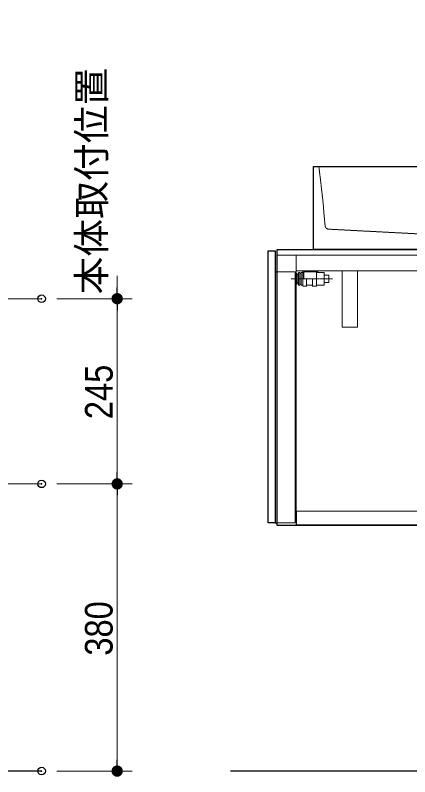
# Model space of a CAD drawing. Units: millimetres, scale not verified. Extents: x -6062 to 6062, y -3045 to 3045.
# Drawn here: x 953 to 1475, y -2078 to -1070 of the extents above; entities that cross this region are included whole.
import ezdxf
from ezdxf.enums import TextEntityAlignment as Align

# ---------------------------------------------------------------- set-up
doc = ezdxf.new("R2010")
doc.units = ezdxf.units.MM
doc.header["$LTSCALE"] = 20
doc.header["$PDMODE"] = 32
doc.header["$PDSIZE"] = 10
for name, pattern in [('USER1', [2.91, 1.76, -0.4, 0.35, -0.4]), ('USER2', [1.11, 0.71, -0.4]), ('USER3', [10.5, 8, -0.5, 0.5, -0.5, 0.5, -0.5])]:
    doc.linetypes.add(name, pattern=pattern)
for name, color, linetype, lineweight in [('0-2_5ボウル・キャビネット', 7, 'Continuous', 15), ('0-3_2寸法-1', 7, 'Continuous', 15), ('0-4_0', 7, 'Continuous', 25), ('0-6_2寸法-2', 7, 'Continuous', 15)]:
    doc.layers.add(name, color=color, linetype=linetype, lineweight=lineweight)
doc.layers.add('0-5_Defpoints', color=7, linetype='Continuous')
doc.styles.add('ＭＳ Ｐゴシック', font='')
doc.styles.get('ＭＳ Ｐゴシック').set_extended_font_data('MS PGothic')

# ---------------------------------------------------------------- blocks, each defined once
blk = doc.blocks.new('_Dot')
at = {"layer": '0-4_0'}
blk.add_line((-10, 0), (-20, 0), dxfattribs=at)
for points in [[(0, 0), (-10, 0), (-9.92, 1.25)], [(0, 0), (-9.92, -1.25), (-10, 0)], [(0, 0), (-9.92, 1.25), (-9.69, 2.49)], [(0, 0), (-9.69, -2.49), (-9.92, -1.25)], [(0, 0), (-9.69, 2.49), (-9.3, 3.68)], [(0, 0), (-9.3, -3.68), (-9.69, -2.49)], [(0, 0), (-9.3, 3.68), (-8.76, 4.82)], [(0, 0), (-8.76, -4.82), (-9.3, -3.68)], [(0, 0), (-8.76, 4.82), (-8.09, 5.88)], [(0, 0), (-8.09, -5.88), (-8.76, -4.82)], [(0, 0), (-8.09, 5.88), (-7.29, 6.85)], [(0, 0), (-7.29, -6.85), (-8.09, -5.88)], [(0, 0), (-7.29, 6.85), (-6.37, 7.71)], [(0, 0), (-6.37, -7.71), (-7.29, -6.85)], [(0, 0), (-6.37, 7.71), (-5.36, 8.44)], [(0, 0), (-5.36, -8.44), (-6.37, -7.71)], [(0, 0), (-5.36, 8.44), (-4.26, 9.05)], [(0, 0), (-4.26, -9.05), (-5.36, -8.44)], [(0, 0), (-4.26, 9.05), (-3.09, 9.51)], [(0, 0), (-3.09, -9.51), (-4.26, -9.05)], [(0, 0), (-3.09, 9.51), (-1.87, 9.82)], [(0, 0), (-1.87, -9.82), (-3.09, -9.51)], [(0, 0), (-1.87, 9.82), (-0.63, 9.98)], [(0, 0), (-0.63, -9.98), (-1.87, -9.82)], [(0, 0), (-0.63, 9.98), (0.63, 9.98)], [(0, 0), (0.63, -9.98), (-0.63, -9.98)], [(0, 0), (0.63, 9.98), (1.87, 9.82)], [(0, 0), (1.87, 9.82), (3.09, 9.51)], [(0, 0), (3.09, 9.51), (4.26, 9.05)], [(0, 0), (4.26, 9.05), (5.36, 8.44)], [(0, 0), (5.36, 8.44), (6.37, 7.71)], [(0, 0), (6.37, 7.71), (7.29, 6.85)], [(0, 0), (7.29, 6.85), (8.09, 5.88)], [(0, 0), (8.09, 5.88), (8.76, 4.82)], [(0, 0), (8.76, 4.82), (9.3, 3.68)], [(0, 0), (9.3, 3.68), (9.69, 2.49)], [(0, 0), (9.69, 2.49), (9.92, 1.25)], [(0, 0), (9.92, 1.25), (10, 0)], [(0, 0), (1.87, -9.82), (0.63, -9.98)], [(0, 0), (3.09, -9.51), (1.87, -9.82)], [(0, 0), (4.26, -9.05), (3.09, -9.51)], [(0, 0), (5.36, -8.44), (4.26, -9.05)], [(0, 0), (6.37, -7.71), (5.36, -8.44)], [(0, 0), (7.29, -6.85), (6.37, -7.71)], [(0, 0), (8.09, -5.88), (7.29, -6.85)], [(0, 0), (8.76, -4.82), (8.09, -5.88)], [(0, 0), (9.3, -3.68), (8.76, -4.82)], [(0, 0), (9.69, -2.49), (9.3, -3.68)], [(0, 0), (9.92, -1.25), (9.69, -2.49)], [(0, 0), (10, 0), (9.92, -1.25)]]:
    blk.add_solid(points, dxfattribs=at)
blk = doc.blocks.new('グループ-35')
at = {"layer": '0-2_5ボウル・キャビネット'}
blk.add_line((62514, -28541), (62674, -28541), dxfattribs=at)
for points in [[(62414, -28211), (62374, -28211), (62374, -28541), (62414, -28541)], [(62774, -28211), (62984, -28211), (62984, -28541), (62774, -28541)]]:
    blk.add_lwpolyline(points, dxfattribs=at)
blk = doc.blocks.new('グループ-36')
at = {"layer": '0-2_5ボウル・キャビネット', "linetype": 'USER1'}
blk.add_line((63204, -28376), (62110, -28376), dxfattribs=at)
at = {"layer": '0-2_5ボウル・キャビネット'}
for points in [[(62298, -28546), (62298, -28206), (62334, -28206), (62334, -28546)], [(62414, -28376), (62414, -28160), (62814, -28160), (62814, -28190), (62444, -28190), (62444, -28376)], [(62414, -28376), (62444, -28376), (62444, -28190), (62774, -28190), (62774, -28570), (62674, -28570), (62674, -28376), (62514, -28376), (62514, -28570), (62414, -28570)], [(62242, -28234), (62262, -28234), (62262, -28518), (62242, -28518), (62210, -28486), (62210, -28266)], [(62262, -28481), (62262, -28271), (62298, -28271), (62298, -28481)], [(62334, -28521), (62334, -28231), (62374, -28231), (62374, -28521)], [(62984, -28476), (62984, -28276), (63104, -28276), (63104, -28476)]]:
    blk.add_lwpolyline(points, close=True, dxfattribs=at)
blk.add_blockref('グループ-35', (0, 0), dxfattribs=at)
blk = doc.blocks.new('グループ-37')
at = {"layer": '0-2_5ボウル・キャビネット', "linetype": 'USER2'}
for p, q in [((72500, -27750), (61740, -27750)), ((62240, -27750), (62240, -34900)), ((72500, -28160), (62250, -28160)), ((72090, -28160), (72090, -34462)), ((72090, -30160), (72500, -30160)), ((67900, -34520), (67900, -34880))]:
    blk.add_line(p, q, dxfattribs=at)
at = {"layer": '0-2_5ボウル・キャビネット', "lineweight": 30}
for p, q in [((61680, -28190), (61740, -28190)), ((61680, -34830), (61740, -34830))]:
    blk.add_line(p, q, dxfattribs=at)
at = {"layer": '0-2_5ボウル・キャビネット'}
blk.add_line((62240, -34890), (72500, -34890), dxfattribs=at)
at = {"layer": '0-2_5ボウル・キャビネット', "lineweight": 30}
for points in [[(61740, -27600), (72500, -27600), (72500, -34900), (61740, -34900)], [(61680, -34830), (61500, -34830), (61500, -27630), (61680, -27630)]]:
    blk.add_lwpolyline(points, close=True, dxfattribs=at)
at = {"layer": '0-2_5ボウル・キャビネット', "linetype": 'USER2'}
for points in [[(61740, -28190), (62210, -28190), (62210, -34830), (61740, -34830)], [(63865, -28160), (63865, -29650), (63455, -29650), (63455, -28160)], [(67130, -34520), (67130, -34460), (72500, -34460)]]:
    blk.add_lwpolyline(points, dxfattribs=at)
blk.add_lwpolyline([(62250, -34520), (72500, -34520), (72500, -34880), (62250, -34880)], close=True, dxfattribs=at)
at = {"layer": '0-2_5ボウル・キャビネット'}
blk.add_blockref('グループ-36', (0, 0), dxfattribs=at)
blk = doc.blocks.new('グループ-61')
at = {"layer": '0-2_5ボウル・キャビネット', "linetype": 'USER2'}
for p, q in [((62840, -25400), (62900.3, -25889.1)), ((70099.7, -25889.1), (70160, -25400)), ((62923.8, -26110.5), (62933.2, -26185.5)), ((70066.8, -26185.5), (70076.2, -26110.5)), ((62971.3, -26615.8), (63005.8, -26970.9)), ((69994.2, -26970.9), (70028.7, -26615.8))]:
    blk.add_line(p, q, dxfattribs=at)
at = {"layer": '0-2_5ボウル・キャビネット', "lineweight": 30}
blk.add_lwpolyline([(62700, -25400), (70300, -25400), (70300, -27600), (62700, -27600)], close=True, dxfattribs=at)
at = {"layer": '0-2_5ボウル・キャビネット', "linetype": 'USER2'}
blk.add_lwpolyline([(63100.1, -27061.1), (65851, -27205), (66050, -27340), (66050, -27500), (66950, -27500), (66950, -27340), (67149, -27205), (69899.9, -27061.1)], dxfattribs=at)
for centre, radius, start, end in [((68877.5, -25366.1), 6000, 185, 187.1263), ((64122.5, -25366.1), 6000, 352.8737, 355), ((56979.5, -26929.9), 6000, 3, 7.1263), ((76020.5, -26929.9), 6000, 172.8737, 177), ((63105.3, -26961.3), 100, 185.53987, 267.00588), ((69894.7, -26961.3), 100, 272.99412, 354.46013)]:
    blk.add_arc(centre, radius, start, end, dxfattribs=at)

msp = doc.modelspace()

# ---------------------------------------------------------------- linework, layer by layer
at = {"layer": '0-2_5ボウル・キャビネット', "linetype": 'USER3'}
for p, q in [((987.5, -1445), (-12.5, -1445)), ((987.5, -1690), (-12.5, -1690))]:
    msp.add_line(p, q, dxfattribs=at)
at = {"layer": '0-2_5ボウル・キャビネット', "lineweight": 30}
msp.add_line((987.5, -2070), (-12.5, -2070), dxfattribs=at)
msp.add_lwpolyline([(1837.5, -1070), (1837.5, -2070), (1237.5, -2070)], dxfattribs=at)
at = {"layer": '0-3_2寸法-1'}
for p, q in [((1007.5, -1445), (1107.5, -1445)), ((1087.5, -1674.99), (1087.5, -1460.01)), ((1007.5, -1690), (1107.5, -1690)), ((1007.5, -1690), (1107.5, -1690)), ((1087.5, -1705.01), (1087.5, -2054.99)), ((1007.5, -2070), (1107.5, -2070))]:
    msp.add_line(p, q, dxfattribs=at)
at = {"layer": '0-5_Defpoints'}
for p in [(987.5, -1445), (1087.5, -1445), (987.5, -1690), (987.5, -1690), (987.5, -2070), (1087.5, -2070)]:
    msp.add_point(p, dxfattribs=at)
at = {"layer": '0-6_2寸法-2'}
for p, q in [((1087.5, -1429.99), (1087.5, -1414.99)), ((1007.5, -1445), (1107.5, -1445)), ((1087.5, -1690), (1087.5, -1445)), ((1007.5, -1690), (1107.5, -1690)), ((1087.5, -1705.01), (1087.5, -1720.01))]:
    msp.add_line(p, q, dxfattribs=at)

# ---------------------------------------------------------------- block references
at = {"layer": '0-2_5ボウル・キャビネット', "xscale": 0.05, "yscale": 0.05}
for name in ['グループ-61', 'グループ-37']:
    msp.add_blockref(name, (-1787.5, 0), dxfattribs=at)
at = {"layer": '0-3_2寸法-1', "xscale": 0.7503418, "yscale": 0.7503418}
for p, rotation in [((1087.5, -1445), 90), ((1087.5, -1690), 270), ((1087.5, -1690), 90), ((1087.5, -2070), 270)]:
    msp.add_blockref('_Dot', p, dxfattribs=dict(at, rotation=rotation))
at = {"layer": '0-6_2寸法-2', "xscale": 0.7503418, "yscale": 0.7503418}
for p, rotation in [((1087.5, -1445), 270), ((1087.5, -1690), 90)]:
    msp.add_blockref('_Dot', p, dxfattribs=dict(at, rotation=rotation))

# ---------------------------------------------------------------- texts
at = {"layer": '0-3_2寸法-1', "style": 'ＭＳ Ｐゴシック', "width": 0.9}
for s, p in [('245', (1092.56, -1604.39)), ('380', (1092.46, -1917.28))]:
    msp.add_text(s, height=36.66, rotation=90, dxfattribs=at).set_placement(p, align=Align.BOTTOM_LEFT)
at = {"layer": '0-6_2寸法-2', "style": 'ＭＳ Ｐゴシック'}
msp.add_text('本体取付位置', height=36.66, rotation=90, dxfattribs=at).set_placement((1082.81, -1439.39), align=Align.BOTTOM_LEFT)

doc.saveas('drawing.dxf')
